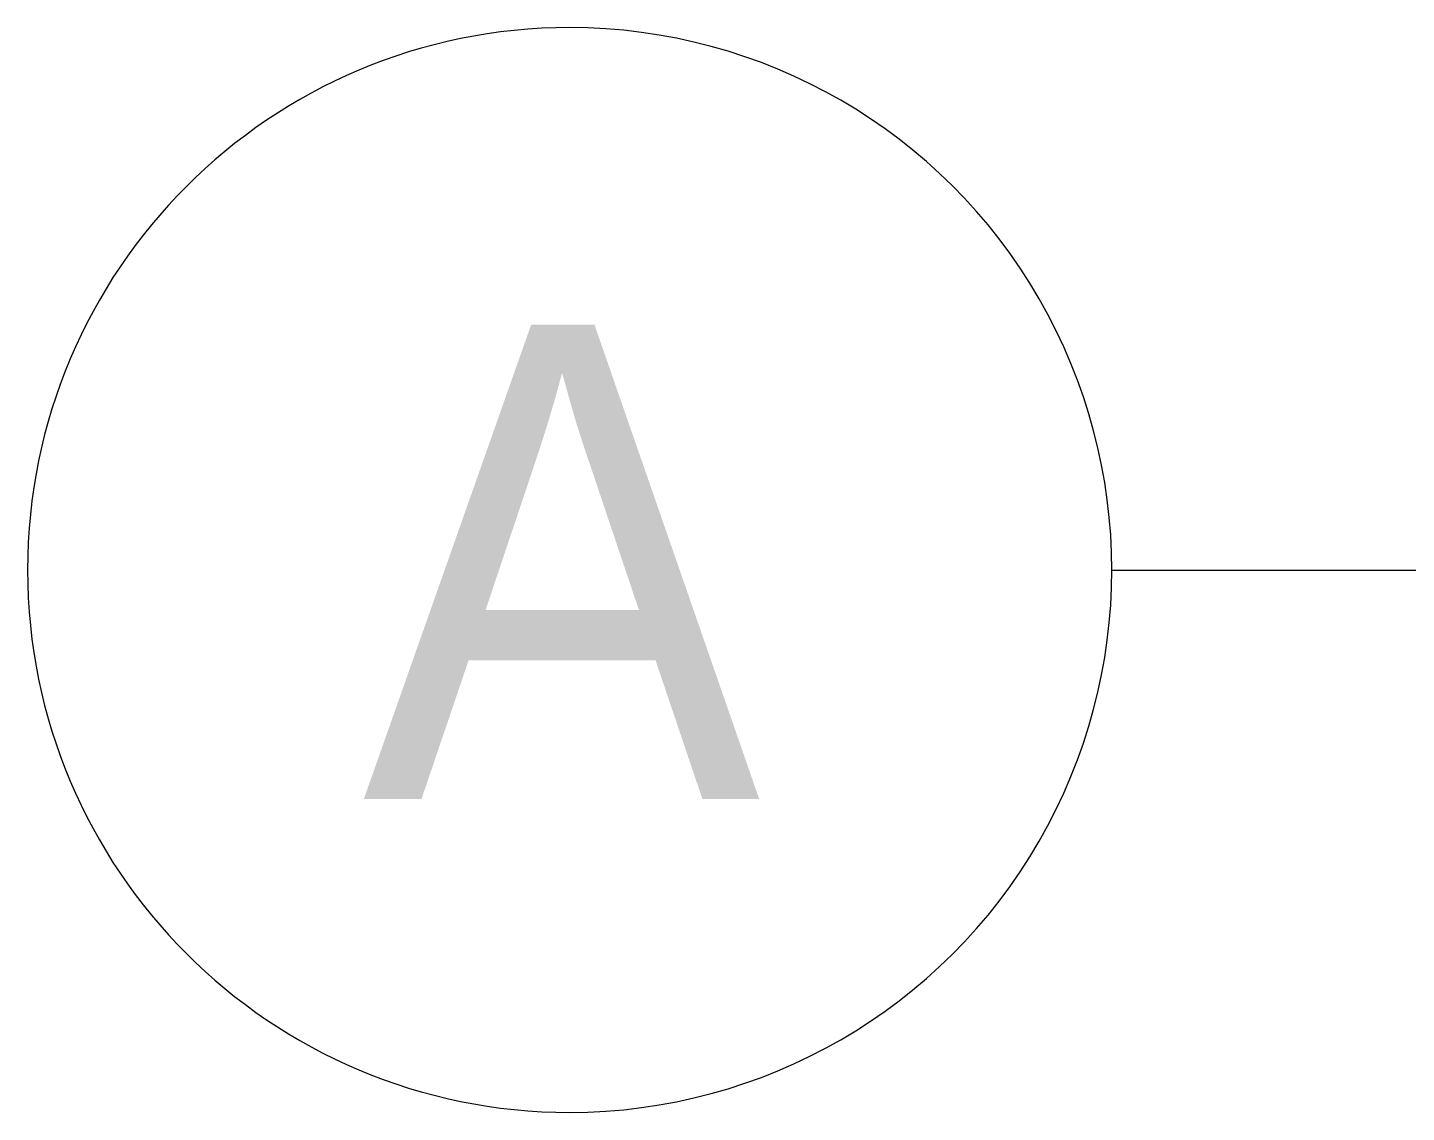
# Model space of a CAD drawing. Header units: millimetres. Extents: x 81469 to 279813, y -8553 to 29000.
# Drawn here: x 144307 to 149394, y -2000 to 2000 of the extents above; entities that cross this region are included whole.
import ezdxf

# ---------------------------------------------------------------- set-up
doc = ezdxf.new("R2010")
doc.units = ezdxf.units.MM
doc.layers.add('Оси', color=7, linetype='Continuous', lineweight=9)
doc.layers.add('Оси-1', color=7, linetype='Continuous', lineweight=20)
doc.styles.add('Arial_1', font='arial.ttf', dxfattribs={"width": 0.9, "height": 1749.999999999998})

# ---------------------------------------------------------------- blocks, each defined once
blk = doc.blocks.new('Ось сетки - D8-29747960-3_4_3_птичка')
at = {"layer": 'Оси-1'}
for centre, start, end in [((0, -2.710563210106287e-17), 359.9999999999996, 179.9999999999998), ((5.287437154777308e-16, -2.710563210106287e-17), 179.9999999999998, 359.9999999999993)]:
    blk.add_arc(centre, 4.000000000000003, start, end, dxfattribs=at)

msp = doc.modelspace()

# ---------------------------------------------------------------- linework, layer by layer
at = {"layer": 'Оси'}
msp.add_line((148307.2463934626, -2.641740652980736e-09), (160807.2463934626, -2.682121155865748e-09), dxfattribs=at)

# ---------------------------------------------------------------- block references
at = {"layer": 'Оси-1', "xscale": 499.9999999999995, "yscale": 499.9999999999995, "zscale": 499.9999999999995, "rotation": 269.9999999999994}
msp.add_blockref('Ось сетки - D8-29747960-3_4_3_птичка', (146307.2463934626, 0), dxfattribs=at)

# ---------------------------------------------------------------- texts
at = {"layer": 'Оси', "insert": (145543.3649320934, 905.1945280415624), "char_height": 1749.999999999998, "width": 1803.796874999998, "attachment_point": 1, "style": 'Arial_1'}
msp.add_mtext('\\fArial|b0|i0|c204|p34|;\\W.9;А', dxfattribs=at)

doc.saveas('drawing.dxf')
